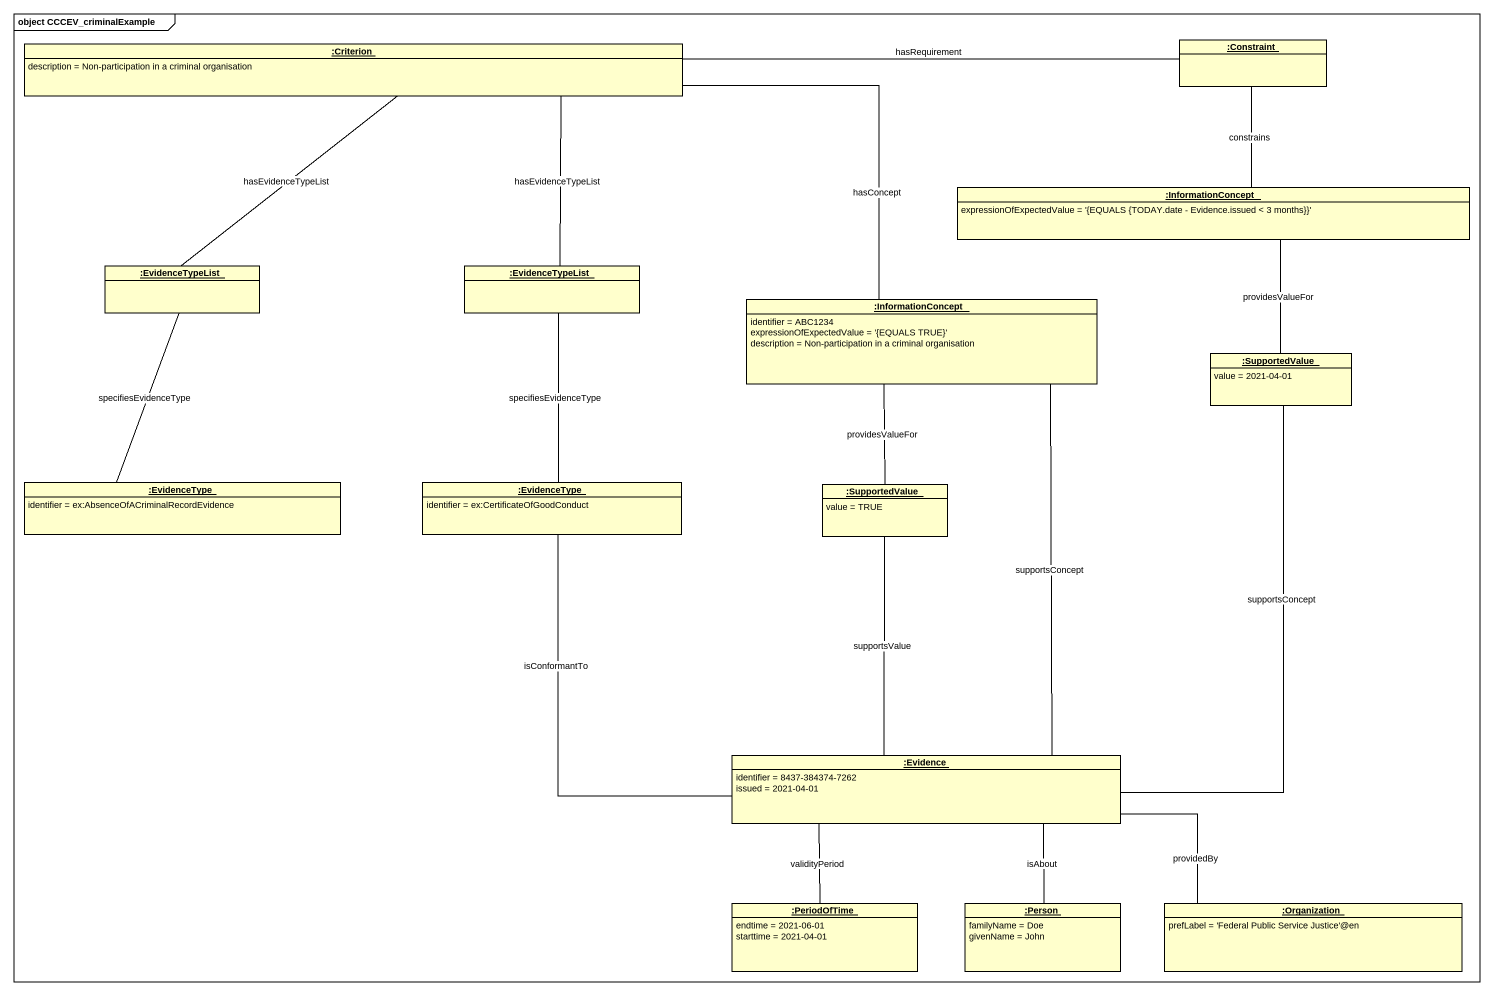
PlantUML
@startuml
mainframe object CCCEV_criminalExample
hide circle
hide empty members
object ":Criterion" as Criterion {
  description = Non-participation in a criminal organisation
}
object ":Constraint" as Constraint
object ":InformationConcept" as InformationConcept {
  expressionOfExpectedValue = '{EQUALS {TODAY.date - Evidence.issued < 3 months}}'
}
object ":EvidenceTypeList" as EvidenceTypeList
object ":EvidenceTypeList" as EvidenceTypeList_2
object ":InformationConcept" as InformationConcept_2 {
  identifier = ABC1234
  expressionOfExpectedValue = '{EQUALS TRUE}'
  description = Non-participation in a criminal organisation
}
object ":SupportedValue" as SupportedValue {
  value = 2021-04-01
}
object ":EvidenceType" as EvidenceType {
  identifier = ex:AbsenceOfACriminalRecordEvidence
}
object ":EvidenceType" as EvidenceType_2 {
  identifier = ex:CertificateOfGoodConduct
}
object ":SupportedValue" as SupportedValue_2 {
  value = TRUE
}
object ":Evidence" as Evidence {
  identifier = 8437-384374-7262
  issued = 2021-04-01
}
object ":PeriodOfTime" as PeriodOfTime {
  endtime = 2021-06-01
  starttime = 2021-04-01
}
object ":Person" as Person_ {
  familyName = Doe
  givenName = John
}
object ":Organization" as Organization {
  prefLabel = 'Federal Public Service Justice'@en
}
Criterion -right- Constraint : hasRequirement
Criterion -- EvidenceTypeList : hasEvidenceTypeList
Criterion -- EvidenceTypeList_2 : hasEvidenceTypeList
Criterion -right- InformationConcept_2 : hasConcept
Constraint -- InformationConcept : constrains
EvidenceTypeList -- EvidenceType : specifiesEvidenceType
EvidenceTypeList_2 -- EvidenceType_2 : specifiesEvidenceType
SupportedValue -up- InformationConcept : providesValueFor
SupportedValue_2 -up- InformationConcept_2 : providesValueFor
Evidence -up- InformationConcept_2 : supportsConcept
Evidence -up- SupportedValue : supportsConcept
Evidence -up- EvidenceType_2 : isConformantTo
Evidence -up- SupportedValue_2 : supportsValue
Evidence -- PeriodOfTime : validityPeriod
Evidence -- Person_ : isAbout
Evidence -right- Organization : providedBy
@enduml
